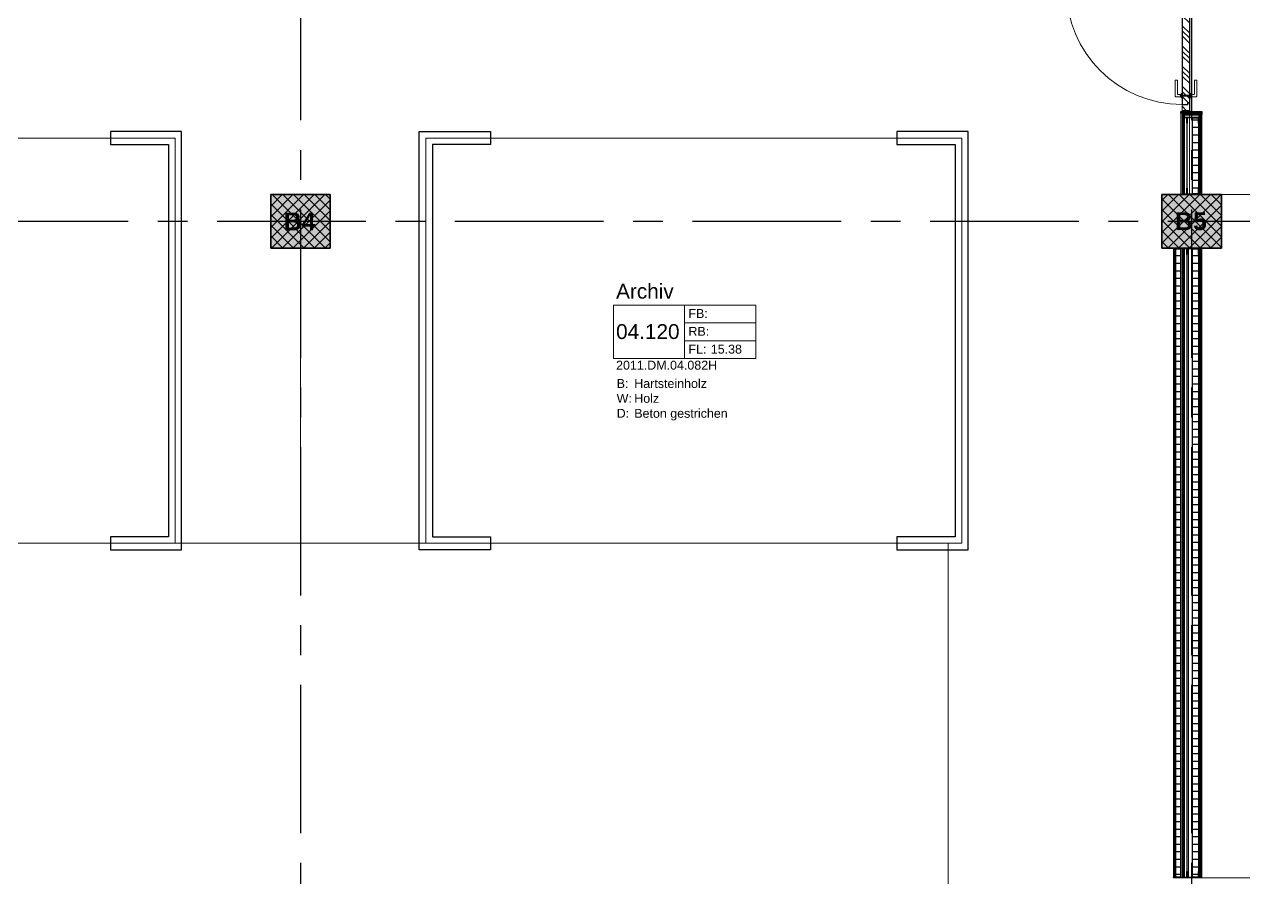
# Model space of a CAD drawing. Header units: millimetres. Extents: x -5 to 111, y -3 to 86.
# Drawn here: x 27.78 to 38.04, y 61.38 to 68.56 of the extents above; entities that cross this region are included whole.
import ezdxf

# ---------------------------------------------------------------- set-up
doc = ezdxf.new("R2010")
doc.units = ezdxf.units.MM
doc.linetypes.add('MITTE', pattern=[2, 1.25, -0.25, 0.25, -0.25])
doc.layers.add('A1------H-', color=8, linetype='Continuous')
for name, color, linetype, lineweight in [('A1E00---E-', 3, 'MITTE', 25), ('A1E00---T-', 3, 'Continuous', 25), ('A1E2----E-', 4, 'Continuous', 35), ('A1E2----H-', 5, 'Continuous', 18), ('A1M11---E-', 3, 'Continuous', 25), ('A1M11---H-', 5, 'Continuous', 25), ('A1M16---E-', 5, 'Continuous', 18), ('A1Z21---E-', 210, 'Continuous', 18), ('A1Z29---T-', 5, 'Continuous', 18)]:
    doc.layers.add(name, color=color, linetype=linetype, lineweight=lineweight)
doc.styles.add('ARIAL', font='ARIAL.TTF')
doc.styles.add('ARIALFETT', font='ARIALBD.TTF')
pattern_1 = [(45, (0, 0), (-0.084853, 0.084853), []), (45, (-0.02121, 0.02121), (-0.084853, 0.084853), []), (45, (-0.04243, 0.04243), (-0.084853, 0.084853), [])]

# ---------------------------------------------------------------- blocks, each defined once
blk = doc.blocks.new('Fluchtwegt_re')
at = {"layer": 'A1M16---E-', "linetype": 'Continuous', "lineweight": 0}
for points in [[(0.425, 0.545), (0.489, 0.545), (0.489, 0.537), (0.425, 0.537)], [(0.425, -0.537), (0.489, -0.537), (0.489, -0.545), (0.425, -0.545)]]:
    blk.add_hatch(color=256, dxfattribs=at).paths.add_polyline_path(points)
at = {"layer": 'A1M16---E-', "linetype": 'Continuous', "lineweight": 5}
h = blk.add_hatch(dxfattribs=at)
h.set_pattern_fill('HARTHOLZ', color=256, style=0, pattern_type=2)
h.set_pattern_definition(pattern_1)
h.paths.add_polyline_path([(0.489, 0.475), (0.489, 0.537), (0.425, 0.537), (0.425, 0.49), (0.474, 0.49), (0.474, 0.475)])
h = blk.add_hatch(dxfattribs=at)
h.set_pattern_fill('HARTHOLZ', color=256, style=0, pattern_type=2)
h.set_pattern_definition(pattern_1)
h.paths.add_polyline_path([(0.429, -0.407), (0.486, -0.407), (0.486, 0.472), (0.471, 0.472), (0.471, 0.487), (0.429, 0.487)])
h = blk.add_hatch(dxfattribs=at)
h.set_pattern_fill('HARTHOLZ', color=256, style=0, pattern_type=2)
h.set_pattern_definition(pattern_1)
h.paths.add_polyline_path([(0.486, -0.407), (0.429, -0.407), (0.429, -0.487), (0.471, -0.487), (0.471, -0.472), (0.486, -0.472)])
h = blk.add_hatch(dxfattribs=at)
h.set_pattern_fill('HARTHOLZ', color=256, style=0, pattern_type=2)
h.set_pattern_definition(pattern_1)
h.paths.add_polyline_path([(0.489, -0.475), (0.489, -0.537), (0.425, -0.537), (0.425, -0.49), (0.474, -0.49), (0.474, -0.475)])
at = {"layer": 'A1M16---E-', "linetype": 'Continuous'}
for p, q in [((0.425, -0.487), (-0.549, -0.487)), ((0.429, -0.475), (0.429, -0.45)), ((0.43, -0.475), (0.429, -0.475)), ((0.429, -0.475), (0.429, -0.487)), ((0.449, -0.487), (0.429, -0.487)), ((0.449, -0.49), (0.429, -0.49)), ((0.429, -0.491), (0.429, -0.49)), ((0.43, -0.491), (0.429, -0.491)), ((0.429, -0.491), (0.429, -0.524)), ((0.456, -0.45), (0.43, -0.45)), ((0.431, -0.473), (0.43, -0.475)), ((0.431, -0.494), (0.43, -0.491)), ((0.431, -0.46), (0.431, -0.452)), ((0.431, -0.454), (0.437, -0.458)), ((0.431, -0.473), (0.431, -0.46)), ((0.431, -0.494), (0.431, -0.511)), ((0.431, -0.511), (0.432, -0.522)), ((0.433, -0.451), (0.454, -0.451)), ((0.439, -0.463), (0.441, -0.477)), ((0.439, -0.513), (0.441, -0.5)), ((0.447, -0.464), (0.451, -0.479)), ((0.447, -0.513), (0.451, -0.498)), ((0.456, -0.464), (0.456, -0.452)), ((0.456, -0.453), (0.456, -0.465)), ((0.456, -0.465), (0.457, -0.465)), ((0.456, -0.523), (0.456, -0.513)), ((0.457, -0.45), (0.457, -0.465)), ((0.461, -0.49), (0.458, -0.49)), ((0.461, -0.515), (0.461, -0.49)), ((0.46, -0.525), (0.43, -0.525)), ((0.432, -0.522), (0.437, -0.519)), ((0.434, -0.523), (0.458, -0.523)), ((0.46, -0.515), (0.46, -0.521)), ((0.46, -0.515), (0.461, -0.515)), ((0.461, -0.524), (0.461, -0.515))]:
    blk.add_line(p, q, dxfattribs=at)
for points in [[(0.425, 0.545), (0.489, 0.545), (0.489, 0.537), (0.425, 0.537)], [(0.489, 0.475), (0.489, 0.537), (0.425, 0.537), (0.425, 0.49), (0.474, 0.49), (0.474, 0.475)], [(0.425, 0.487), (0.427, 0.487), (0.427, -0.487), (0.425, -0.487)], [(0.425, 0.417), (0.489, 0.417), (0.489, 0.407), (0.425, 0.407)], [(0.427, 0.487), (0.429, 0.487), (0.429, -0.487), (0.427, -0.487)], [(0.429, -0.407), (0.486, -0.407), (0.486, 0.472), (0.471, 0.472), (0.471, 0.487), (0.429, 0.487)], [(0.486, 0.472), (0.489, 0.472), (0.489, -0.472), (0.486, -0.472)], [(0.486, -0.407), (0.429, -0.407), (0.429, -0.487), (0.471, -0.487), (0.471, -0.472), (0.486, -0.472)], [(0.489, -0.475), (0.489, -0.537), (0.425, -0.537), (0.425, -0.49), (0.474, -0.49), (0.474, -0.475)], [(0.429, -0.45), (0.457, -0.45), (0.457, -0.487), (0.429, -0.487)], [(0.429, -0.49), (0.461, -0.49), (0.461, -0.525), (0.429, -0.525)], [(0.425, -0.537), (0.489, -0.537), (0.489, -0.545), (0.425, -0.545)]]:
    blk.add_lwpolyline(points, close=True, dxfattribs=at)
at = {"layer": 'A1M16---E-', "linetype": 'Continuous', "flags": 128}
for points in [[(0.366, 0.412, -0.414214), (0.376, 0.422), (0.416, 0.422), (0.416, 0.402), (0.391, 0.402, 0.414214), (0.386, 0.397), (0.386, 0.282), (0.366, 0.282)], [(0.425, 0.43), (0.425, 0.393), (0.418, 0.393, -0.414214), (0.416, 0.395), (0.416, 0.428, -0.414214), (0.418, 0.43)], [(0.489, 0.43), (0.489, 0.393), (0.497, 0.393, 0.414214), (0.499, 0.395), (0.499, 0.428, 0.414214), (0.497, 0.43)], [(0.549, 0.412, 0.414214), (0.539, 0.422), (0.499, 0.422), (0.499, 0.402), (0.524, 0.402, -0.414214), (0.529, 0.397), (0.529, 0.282), (0.549, 0.282)], [(0.457, -0.464), (0.457, -0.45), (0.457, -0.45, 0.414214), (0.457, -0.45), (0.456, -0.45), (0.43, -0.45), (0.43, -0.45, 0.414214), (0.429, -0.45), (0.429, -0.45), (0.429, -0.475), (0.43, -0.475), (0.431, -0.473), (0.431, -0.46), (0.431, -0.452), (0.431, -0.452, -0.385599), (0.432, -0.451), (0.433, -0.451), (0.454, -0.451), (0.455, -0.451, -0.414214), (0.456, -0.452), (0.456, -0.452), (0.456, -0.464)], [(0.461, -0.506), (0.461, -0.524), (0.461, -0.524, -0.414214), (0.461, -0.525), (0.46, -0.525), (0.43, -0.525), (0.43, -0.525, -0.414214), (0.429, -0.524), (0.429, -0.524), (0.429, -0.491), (0.43, -0.491), (0.431, -0.494), (0.431, -0.511), (0.432, -0.522), (0.432, -0.523, 0.388896), (0.433, -0.523), (0.434, -0.523), (0.458, -0.523), (0.459, -0.523, 0.414214), (0.46, -0.522), (0.46, -0.521), (0.46, -0.506)]]:
    blk.add_lwpolyline(points, format="xyb", close=True, dxfattribs=at)
at = {"layer": 'A1M16---E-', "linetype": 'Continuous'}
for points in [[(0.449, -0.491), (0.445, -0.495), (0.437, -0.493)], [(0.451, -0.479), (0.449, -0.477), (0.438, -0.477)], [(0.449, -0.486), (0.445, -0.482), (0.438, -0.484)], [(0.451, -0.498), (0.449, -0.5), (0.439, -0.5)], [(0.457, -0.485), (0.457, -0.465), (0.446, -0.456)], [(0.446, -0.463), (0.457, -0.472), (0.457, -0.485), (0.451, -0.479), (0.451, -0.467)], [(0.457, -0.492), (0.457, -0.512), (0.446, -0.521)], [(0.446, -0.514), (0.457, -0.505), (0.457, -0.492), (0.451, -0.498), (0.451, -0.51)]]:
    blk.add_lwpolyline(points, dxfattribs=at)
for centre, radius in [((0.41, 0.412), 0.001), ((0.505, 0.412), 0.001), ((0.435, -0.48), 0.00462), ((0.435, -0.497), 0.00462), ((0.435, -0.48), 0.00287), ((0.435, -0.497), 0.00287), ((0.442, -0.459), 0.00503), ((0.442, -0.517), 0.00503), ((0.442, -0.459), 0.00287), ((0.454, -0.488), 0.00503), ((0.454, -0.488), 0.00287), ((0.442, -0.517), 0.00287)]:
    blk.add_circle(centre, radius, dxfattribs=at)
blk.add_arc((0.425, -0.487), 0.974, 90, 180, dxfattribs=at)
blk = doc.blocks.new('bbl-raumstempel')
for points in [[(0, 0), (0, -0.45), (1.2, -0.45), (1.2, 0), (0, 0)], [(0.6, -0.45), (0.6, 0)], [(0.6, -0.15), (1.2, -0.15)], [(0.6, -0.3), (1.2, -0.3)], [(1.2, -0.3), (1.2, -0.45)]]:
    blk.add_lwpolyline(points)
at = {"style": 'ARIAL'}
for s, p in [('FB:', (0.632, -0.108)), ('RB:', (0.632, -0.258)), ('FL:', (0.632, -0.408)), ('B:', (0.028, -0.697)), ('W:', (0.028, -0.822)), ('D:', (0.028, -0.948))]:
    blk.add_text(s, height=0.075, dxfattribs=at).set_placement(p)
for tag, p, height in [('RAUMBEZ', (0.023, 0.055), 0.125), ('FB', (0.82, -0.108), 0.075), ('RNR1', (0.023, -0.285), 0.125), ('RB', (0.82, -0.258), 0.075), ('FLAECHE', (0.82, -0.408), 0.075), ('RNR2', (0.023, -0.543), 0.075), ('B', (0.176, -0.697), 0.075), ('W', (0.176, -0.822), 0.075), ('D', (0.176, -0.948), 0.075)]:
    blk.add_attdef(tag, p, '', height=height, dxfattribs=at)
blk = doc.blocks.new('2011.DM.04.002H', base_point=(37.825, 21.125))
at = {"layer": 'A1Z21---E-'}
for points in [[(44.85, 72.875), (37.825, 72.875), (37.825, 72.425), (37.583, 72.425), (37.583, 67.125), (82.825, 67.125)], [(44.8, 67.125), (37.85, 67.125), (37.85, 66.675), (37.573, 66.675), (37.573, 61.375), (82.825, 61.375)]]:
    blk.add_lwpolyline(points, dxfattribs=at)
at = {"layer": 'A1Z21---E-', "style": 'ARIAL', "flags": 1}
blk.add_attdef('C_NUMBER', (37.825, 21.125), '', height=10, dxfattribs=at)
blk = doc.blocks.new('2011.DM.04.067V', base_point=(15.183, 60.53))
at = {"layer": 'A1Z21---E-'}
for points in [[(24.65, 46.201), (24.65, 64.19), (24.535, 64.19), (24.535, 67.6), (29.045, 67.6), (29.045, 64.19), (30.1, 64.19), (30.1, 66.675), (29.85, 66.675), (29.85, 67.125), (30.35, 67.125), (30.35, 66.675), (30.1, 66.675), (30.1, 64.19), (31.155, 64.19), (31.155, 67.6), (35.665, 67.6), (35.665, 64.19), (35.55, 64.19), (35.55, 47.125)], [(37.573, 61.375), (37.573, 66.675), (37.35, 66.675), (37.35, 67.125), (37.583, 67.125), (37.583, 67.6), (37.583, 69.08), (30.072, 69.08), (30.072, 69.194), (30.1, 69.194), (30.1, 72.425), (29.875, 72.425), (29.875, 72.54), (29.87, 72.54), (27.752, 72.54), (27.752, 69.524), (22.598, 69.524), (22.598, 69.056), (10.7, 69.056), (10.7, 50.37)]]:
    blk.add_lwpolyline(points, dxfattribs=at)
at = {"layer": 'A1Z21---E-', "style": 'ARIAL', "flags": 1}
blk.add_attdef('C_NUMBER', (15.183, 60.53), '', height=10, dxfattribs=at)
blk = doc.blocks.new('2011.DM.04.081H', base_point=(24.535, 67.60025))
at = {"layer": 'A1Z21---E-'}
blk.add_lwpolyline([(24.535, 67.60025), (29.045, 67.60025), (29.045, 64.19025), (24.535, 64.19025)], close=True, dxfattribs=at)
at = {"layer": 'A1Z21---E-', "style": 'ARIAL', "flags": 1}
blk.add_attdef('C_NUMBER', (24.535, 67.60025), '', height=10, dxfattribs=at)
blk = doc.blocks.new('2011.DM.04.082H', base_point=(31.155, 67.60025))
at = {"layer": 'A1Z21---E-'}
blk.add_lwpolyline([(31.155, 67.60025), (35.665, 67.60025), (35.665, 64.19025), (31.155, 64.19025)], close=True, dxfattribs=at)
at = {"layer": 'A1Z21---E-', "style": 'ARIAL', "flags": 1}
blk.add_attdef('C_NUMBER', (31.155, 67.60025), '', height=10, dxfattribs=at)
blk = doc.blocks.new('2011.DM.04.083H', base_point=(35.55, 54.65))
at = {"layer": 'A1Z21---E-'}
blk.add_lwpolyline([(35.55, 54.65), (35.55, 64.19025), (31.155, 64.19025), (31.155, 64.19025), (29.045, 64.19025), (29.045, 64.19025), (29.045, 64.19025), (29.045, 64.19025), (29.045, 64.19025), (29.045, 64.19025), (29.045, 64.19025), (29.045, 64.19025), (29.045, 64.19025), (29.045, 64.19025), (24.65, 64.19025)], dxfattribs=at)
at = {"layer": 'A1Z21---E-', "style": 'ARIAL', "flags": 1}
blk.add_attdef('C_NUMBER', (35.55, 54.65), '', height=10, dxfattribs=at)

msp = doc.modelspace()

# ---------------------------------------------------------------- hatches: boundary and pattern name
at = {"layer": 'A1------H-'}
for points in [[(29.85, 66.675), (30.35, 66.675), (30.35, 67.125), (29.85, 67.125)], [(29.85, 66.675), (30.35, 66.675), (30.35, 67.125), (29.85, 67.125)], [(37.35, 66.675), (37.85, 66.675), (37.85, 67.125), (37.35, 67.125)], [(37.35, 66.675), (37.85, 66.675), (37.85, 67.125), (37.35, 67.125)]]:
    msp.add_hatch(color=256, dxfattribs=at).paths.add_polyline_path(points)
at = {"layer": 'A1E2----H-'}
h = msp.add_hatch(dxfattribs=at)
h.set_pattern_fill('ANSI37', color=256, scale=0.02, style=0)
h.paths.add_polyline_path([(29.85, 66.675), (30.35, 66.675), (30.35, 67.125), (29.85, 67.125)])
h = msp.add_hatch(dxfattribs=at)
h.set_pattern_fill('ANSI37', color=256, scale=0.02, style=0)
h.paths.add_polyline_path([(29.85, 66.675), (30.35, 66.675), (30.35, 67.125), (29.85, 67.125)])
h = msp.add_hatch(dxfattribs=at)
h.set_pattern_fill('ANSI37', color=256, scale=0.02, style=0)
h.paths.add_polyline_path([(37.35, 66.675), (37.85, 66.675), (37.85, 67.125), (37.35, 67.125)])
h = msp.add_hatch(dxfattribs=at)
h.set_pattern_fill('ANSI37', color=256, scale=0.02, style=0)
h.paths.add_polyline_path([(37.35, 66.675), (37.85, 66.675), (37.85, 67.125), (37.35, 67.125)])
at = {"layer": 'A1M11---H-'}
h = msp.add_hatch(dxfattribs=at)
h.set_pattern_fill('ANSI31', color=256, scale=0.02, angle=315, style=0)
h.paths.add_polyline_path([(37.607, 67.131), (37.607, 67.772), (37.657, 67.772), (37.657, 67.131)])
h = msp.add_hatch(dxfattribs=at)
h.set_pattern_fill('ANSI31', color=256, scale=0.02, angle=315, style=0)
h.paths.add_polyline_path([(37.467, 61.378), (37.467, 66.669), (37.507, 66.669), (37.507, 61.378)])
h = msp.add_hatch(dxfattribs=at)
h.set_pattern_fill('ANSI31', color=256, scale=0.02, angle=315, style=0)
h.paths.add_polyline_path([(37.607, 61.381), (37.607, 66.669), (37.657, 66.669), (37.657, 61.381)])

# ---------------------------------------------------------------- linework, layer by layer
at = {"layer": 'A1E00---E-'}
for p, q in [((30.1, 79), (30.1, 14.9776)), ((37.6, 79), (37.6, 14.9776)), ((1.4, 66.9), (89.8, 66.9))]:
    msp.add_line(p, q, dxfattribs=at)
at = {"layer": 'A1E2----E-', "flags": 128}
for points in [[(29.85, 66.675), (30.35, 66.675), (30.35, 67.125), (29.85, 67.125), (29.85, 66.675)], [(29.85, 66.675), (30.35, 66.675), (30.35, 67.125), (29.85, 67.125), (29.85, 66.675)], [(37.35, 66.675), (37.85, 66.675), (37.85, 67.125), (37.35, 67.125), (37.35, 66.675)], [(37.35, 66.675), (37.85, 66.675), (37.85, 67.125), (37.35, 67.125), (37.35, 66.675)]]:
    msp.add_lwpolyline(points, dxfattribs=at)
at = {"layer": 'A1M11---E-'}
for points in [[(37.51, 67.825), (37.685, 67.825), (37.685, 67.81), (37.51, 67.81)], [(37.525, 67.128), (37.525, 67.81), (37.51, 67.81), (37.51, 67.128)], [(37.525, 67.81), (37.685, 67.81), (37.685, 67.795), (37.525, 67.795)], [(37.54, 67.128), (37.54, 67.795), (37.525, 67.795), (37.525, 67.128)], [(37.54, 67.795), (37.66, 67.795), (37.66, 67.775), (37.54, 67.775)], [(37.54, 67.128), (37.54, 67.775), (37.56, 67.775), (37.56, 67.128)], [(37.56, 67.775), (37.66, 67.775), (37.66, 67.725), (37.657, 67.725), (37.657, 67.772), (37.563, 67.772), (37.563, 67.725), (37.56, 67.725)], [(37.607, 67.772), (37.657, 67.772), (37.657, 67.131), (37.607, 67.131)], [(37.6725, 67.128), (37.6725, 67.795), (37.66, 67.795), (37.66, 67.128)], [(37.685, 67.128), (37.685, 67.795), (37.6725, 67.795), (37.6725, 67.128)], [(28.5, 64.1353), (29.1, 64.1353), (29.1, 67.6552), (28.5, 67.6552), (28.5, 67.5453), (28.99, 67.5453), (28.99, 64.2453), (28.5, 64.2453)], [(31.7, 64.1353), (31.1, 64.1353), (31.1, 67.6552), (31.7, 67.6552), (31.7, 67.5453), (31.21, 67.5453), (31.21, 64.2453), (31.7, 64.2453)], [(35.12, 64.1353), (35.72, 64.1353), (35.72, 67.6552), (35.12, 67.6552), (35.12, 67.5453), (35.61, 67.5453), (35.61, 64.2453), (35.12, 64.2453)], [(37.51, 67.128), (37.685, 67.128), (37.685, 67.125), (37.51, 67.125)], [(37.66, 67.128), (37.56, 67.128), (37.56, 67.178), (37.563, 67.178), (37.563, 67.131), (37.657, 67.131), (37.657, 67.178), (37.66, 67.178)], [(37.4475, 66.675), (37.51, 66.675), (37.51, 66.672), (37.4475, 66.672)], [(37.46, 61.378), (37.46, 66.672), (37.4475, 66.672), (37.4475, 61.378)], [(37.46, 66.622), (37.463, 66.622), (37.463, 66.669), (37.507, 66.669), (37.507, 66.622), (37.51, 66.622), (37.51, 66.672), (37.46, 66.672)], [(37.467, 66.669), (37.507, 66.669), (37.507, 61.378), (37.467, 61.378)], [(37.51, 66.675), (37.685, 66.675), (37.685, 66.672), (37.51, 66.672)], [(37.51, 66.672), (37.51, 61.378), (37.525, 61.378), (37.525, 66.672)], [(37.525, 66.672), (37.525, 61.378), (37.54, 61.378), (37.54, 66.672)], [(37.54, 66.672), (37.56, 66.672), (37.56, 61.378), (37.54, 61.378)], [(37.56, 66.672), (37.66, 66.672), (37.66, 66.622), (37.657, 66.622), (37.657, 66.669), (37.563, 66.669), (37.563, 66.622), (37.56, 66.622)], [(37.607, 66.669), (37.657, 66.669), (37.657, 61.381), (37.607, 61.381)], [(37.66, 66.672), (37.66, 61.378), (37.6725, 61.378), (37.6725, 66.672)], [(37.6725, 66.672), (37.6725, 61.378), (37.685, 61.378), (37.685, 66.672)], [(37.4475, 61.378), (37.51, 61.378), (37.51, 61.375), (37.4475, 61.375)], [(37.51, 61.428), (37.507, 61.428), (37.507, 61.381), (37.463, 61.381), (37.463, 61.428), (37.46, 61.428), (37.46, 61.378), (37.51, 61.378)], [(37.51, 61.378), (37.685, 61.378), (37.685, 61.375), (37.51, 61.375)], [(37.66, 61.378), (37.56, 61.378), (37.56, 61.428), (37.563, 61.428), (37.563, 61.381), (37.657, 61.381), (37.657, 61.428), (37.66, 61.428)]]:
    msp.add_lwpolyline(points, close=True, dxfattribs=at)

# ---------------------------------------------------------------- block references
at = {"layer": 'A1M16---E-', "xscale": -1, "rotation": 180}
msp.add_blockref('Fluchtwegt_re', (37.0947, 68.37), dxfattribs=at)
at = {"layer": 'A1Z21---E-'}
for name, p in [('2011.DM.04.002H', (37.825, 21.125)), ('2011.DM.04.067V', (15.1828, 60.53)), ('2011.DM.04.081H', (24.535, 67.6003)), ('2011.DM.04.082H', (31.155, 67.6003)), ('2011.DM.04.083H', (35.55, 54.65))]:
    msp.add_blockref(name, p, dxfattribs=at)
at = {"layer": 'A1Z29---T-'}
msp.add_blockref('bbl-raumstempel', (32.7333, 66.1946), dxfattribs=at).add_auto_attribs({'FLAECHE': '15.38', 'RAUMBEZ': 'Archiv', 'RNR1': '04.120', 'RNR2': '2011.DM.04.082H', 'B': 'Hartsteinholz', 'W': 'Holz', 'D': 'Beton gestrichen'})

# ---------------------------------------------------------------- texts
at = {"layer": 'A1E00---T-', "style": 'ARIALFETT'}
for s, p in [('B4', (29.9594, 66.8239)), ('B5', (37.4602, 66.8255))]:
    msp.add_text(s, height=0.15, dxfattribs=at).set_placement(p)

doc.saveas('drawing.dxf')
